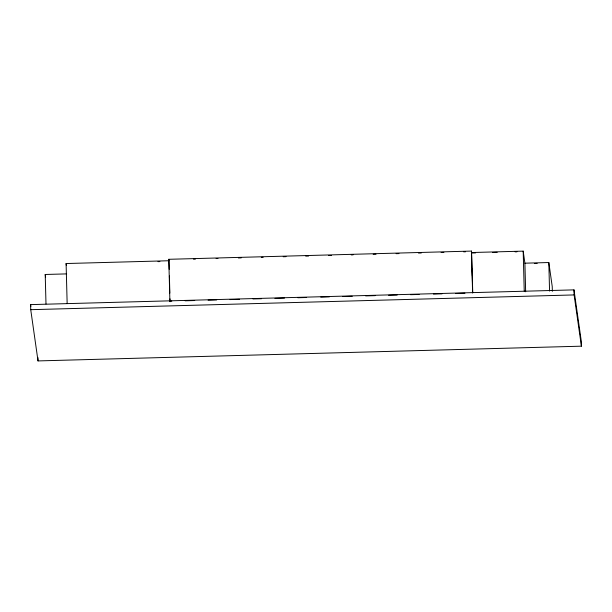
<?xml version="1.0" encoding="UTF-8"?>
<svg xmlns="http://www.w3.org/2000/svg" width="612" height="612" viewBox="0 0 612 612"><rect width="100%" height="100%" fill="white"/><g stroke="black" fill="none" stroke-linecap="round" stroke-linejoin="round"><path stroke-width="0.92" d="M171.796 301.158L169.884 301.211L168.79 259.297L471.5 251.081L472.755 292.544M193.522 259.174L195.404 259.121M216.09 258.562L217.971 258.509M238.389 257.958L241.243 257.874M261.263 257.331L263.175 257.285M283.195 256.742L286.056 256.658M305.717 256.13L308.586 256.053M328.636 255.502L331.505 255.426M351.196 254.89L353.109 254.844M373.167 254.294L376.028 254.217M396.094 253.674L398.955 253.597M418.486 253.07L421.308 252.993M441.076 252.458L443.899 252.381M463.667 251.838L465.548 251.792M67.152 303.544L66.104 263.535L168.996 260.743L169.218 269.318M471.707 252.527L523.191 251.134L524.905 263.183L525.654 291.763M471.776 253.024L475.547 252.924M492.492 252.458L497.204 252.335M515.09 251.846L516.972 251.8M157.965 261.638L159.877 261.584M45.992 304.003L45.219 274.474L66.639 273.893M524.905 263.183L548.819 262.533L552.231 286.538L552.353 291.304M534.337 263.466L537.175 263.389M30.6 304.615L573.98 289.874L581.27 341.113L581.4 346.178L38.021 360.919L30.73 309.68L30.6 304.615L30.868 306.482M185.161 300.798L194.715 300.538M208.08 300.178L216.679 299.941M230.043 299.582L239.598 299.322M252.963 298.954L261.561 298.725M274.926 298.365L284.481 298.105M297.845 297.738L306.444 297.508M320.764 297.118L329.363 296.881M342.728 296.522L352.275 296.262M365.647 295.902L375.194 295.642M388.566 295.275L397.157 295.045M410.53 294.686L419.121 294.448M433.449 294.058L442.04 293.829M455.412 293.462L464.959 293.202M30.73 309.68L574.117 294.93L581.4 346.178M168.79 259.297L168.996 260.743M66.104 263.535L66.371 265.417M45.219 274.474L45.617 277.274M573.98 289.874L574.117 294.93M548.819 262.533L549.561 291.113M523.191 251.134L524.239 291.144M472.204 269.219L472.38 275.89M471.5 251.081L472.602 292.995M169.394 275.989L169.838 293.133M169.991 298.847L170.067 301.708M37.929 357.546L38.021 360.919"/></g></svg>
